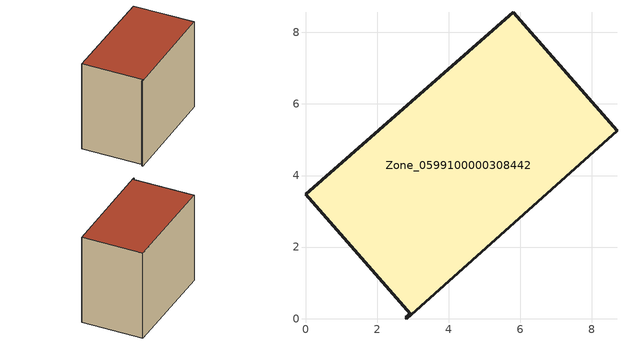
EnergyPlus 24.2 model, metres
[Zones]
Zone_0599100000308442
 floor ground (C_G): 0,3.47 5.81,8.56 8.71,5.25 2.83,0 2.8,0.04 2.93,0.13 z0
 wall outside (C_F): 5.81,8.56 0,3.47 2.93,0.13 2.8,0.04 2.83,0 8.71,5.25 5.81,8.56 z0:6.55
 roof outside (C_R): 2.83,0 8.71,5.25 5.81,8.56 0,3.47 2.93,0.13 2.8,0.04 z6.55
[BUILDING]
Pand.0599100000308442: North Axis=0; Terrain=City; Loads Convergence Tolerance Value=0.04; Temperature Convergence Tolerance Value=0.4; Solar Distribution=FullExterior; Maximum Number of Warmup Days=25; Minimum Number of Warmup Days=1
[Site:Location]
Rotterdam.The.Hague.AP_ZH_NLD Design_Conditions: Latitude=51.96; Longitude=4.45; Time Zone=1; Elevation=-4.5
[SITE:GROUNDTEMPERATURE:BUILDINGSURFACE]
18, 18, 18, 18, 18, 18, 18, 18, 18, 18, 18, 18
[MATERIAL] Thermal Absorptance=0.9; Solar Absorptance=0.7; Visible Absorptance=0.7
Name | Roughness | Thickness | Conductivity | Density | Specific Heat
G.TI.1946 | MediumSmooth | 0.15 | 1 | 540 | 1210
F.TI.1946 | Rough | 0.3 | 0.857143 | 1920 | 840
R.TI.1946 | MediumRough | 0.2 | 0.1 | 1500 | 1000
[CONSTRUCTION]
C_G: G.TI.1946
C_F: F.TI.1946
C_R: R.TI.1946
[ZONE]
Zone_0599100000308442: Type=1; Multiplier=1; Ceiling Height=Autocalculate; Volume=Autocalculate; Floor Area=autocalculate; Part of Total Floor Area=Yes
[ZONEINFILTRATION:DESIGNFLOWRATE]
Infil_Zone_0599100000308442: Zone or ZoneList or Space or SpaceList=Zone_0599100000308442; Schedule=AlwaysOn; Design Flow Rate Calculation Method=Flow/Area; Flow Rate per Floor Area=0.003; Constant Term Coefficient=1; Temperature Term Coefficient=0; Velocity Term Coefficient=0; Velocity Squared Term Coefficient=0
[HVACTEMPLATE:ZONE:IDEALLOADSAIRSYSTEM]
Zone_0599100000308442: Maximum Heating Supply Air Temperature=50; Minimum Cooling Supply Air Temperature=13; Maximum Heating Supply Air Humidity Ratio=0.0156; Minimum Cooling Supply Air Humidity Ratio=0.0077; Heating Limit=NoLimit; Cooling Limit=NoLimit; Dehumidification Control Type=ConstantSensibleHeatRatio; Cooling Sensible Heat Ratio=0.7; Dehumidification Setpoint=60; Humidification Control Type=None; Humidification Setpoint=30; Outdoor Air Method=None; Outdoor Air Flow Rate per Person=0.00944; Outdoor Air Flow Rate per Zone Floor Area=0; Outdoor Air Flow Rate per Zone=0; Demand Controlled Ventilation Type=None; Outdoor Air Economizer Type=NoEconomizer; Heat Recovery Type=None; Sensible Heat Recovery Effectiveness=0.7; Latent Heat Recovery Effectiveness=0.65
[ZONECONTROL:THERMOSTAT]
ThermostatControl_Zone_0599100000308442: Zone or ZoneList=Zone_0599100000308442; Control Type Schedule=DualSetpointControlType; Control 1=Thermostat_Zone_0599100000308442; Temperature Difference Between Cutout And Setpoint=0
[THERMOSTATSETPOINT:DUALSETPOINT]
Thermostat_Zone_0599100000308442: Heating Setpoint Temperature Schedule=HeatingSetpoint_Zone_0599100000308442; Cooling Setpoint Temperature Schedule=CoolingSetpoint_Zone_0599100000308442
[SCHEDULE:COMPACT]
HeatingSetpoint_Zone_0599100000308442: Through: 12/31, For: AllDays, Until: 24:00, 21
CoolingSetpoint_Zone_0599100000308442: Through: 12/31, For: AllDays, Until: 24:00, 24
DualSetpointControlType: Through: 12/31, For: AllDays, Until: 24:00, 4
AlwaysOn: Through: 12/31, For: AllDays, Until: 24:00, 1
